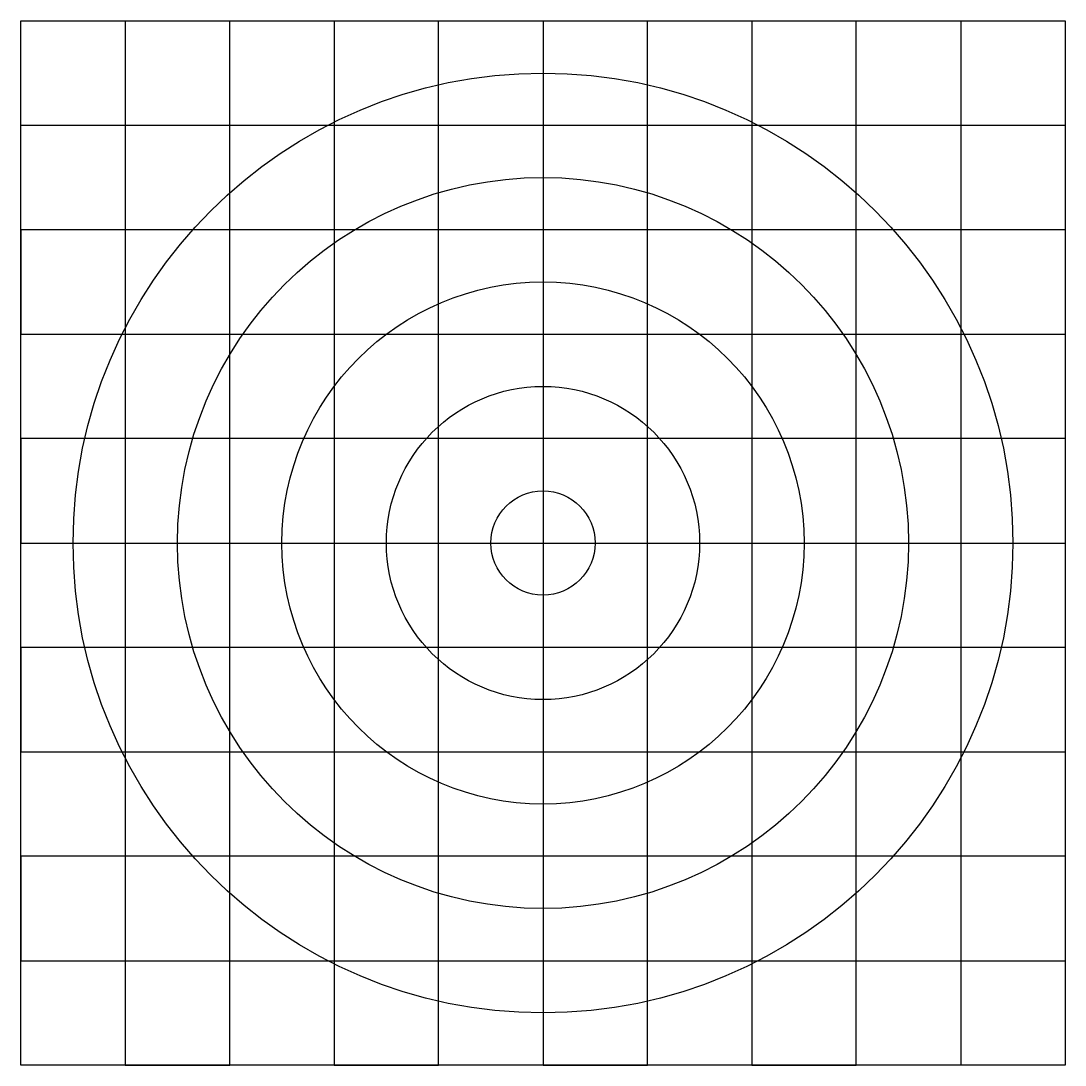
# Model space of a CAD drawing. Header units: inches. Extents: x 3.5 to 8.5, y 1.5 to 6.5.
import ezdxf

# ---------------------------------------------------------------- set-up
doc = ezdxf.new("R2010")
doc.units = ezdxf.units.IN
doc.header["$MEASUREMENT"] = 0

msp = doc.modelspace()

# ---------------------------------------------------------------- linework, layer by layer
for p, q in [((3.5, 6.5), (8.5, 6.5)), ((3.5, 1.5), (3.5, 6.5)), ((3.5, 6.5), (4, 6.5)), ((4, 6.5), (4, 1.5)), ((4.5, 1.5), (4.5, 6.5)), ((4.5, 6.5), (5, 6.5)), ((5, 6.5), (5, 1.5)), ((5.5, 1.5), (5.5, 6.5)), ((5.5, 6.5), (6, 6.5)), ((6, 6.5), (6, 1.5)), ((6.5, 1.5), (6.5, 6.5)), ((6.5, 6.5), (7, 6.5)), ((7, 6.5), (7, 1.5)), ((7.5, 1.5), (7.5, 6.5)), ((7.5, 6.5), (8, 6.5)), ((8, 6.5), (8, 1.5)), ((8.5, 6.5), (8.5, 1.5)), ((3.5, 6), (8.5, 6)), ((8.5, 6), (8.5, 5.5)), ((8.5, 5.5), (3.5, 5.5)), ((3.5, 5.5), (3.5, 5)), ((3.5, 5), (8.5, 5)), ((8.5, 5), (8.5, 4.5)), ((8.5, 4.5), (3.5, 4.5)), ((3.5, 4.5), (3.5, 4)), ((3.5, 4), (8.5, 4)), ((8.5, 4), (8.5, 3.5)), ((8.5, 3.5), (3.5, 3.5)), ((3.5, 3.5), (3.5, 3)), ((3.5, 3), (8.5, 3)), ((8.5, 3), (8.5, 2.5)), ((8.5, 2.5), (3.5, 2.5)), ((3.5, 2.5), (3.5, 2)), ((3.5, 2), (8.5, 2)), ((8.5, 1.5), (3.5, 1.5)), ((4, 1.5), (4.5, 1.5)), ((5, 1.5), (5.5, 1.5)), ((6, 1.5), (6.5, 1.5)), ((7, 1.5), (7.5, 1.5))]:
    msp.add_line(p, q)
for radius in [2.25, 1.75, 1.25, 0.75, 0.25]:
    msp.add_circle((6, 4), radius)

doc.saveas('drawing.dxf')
